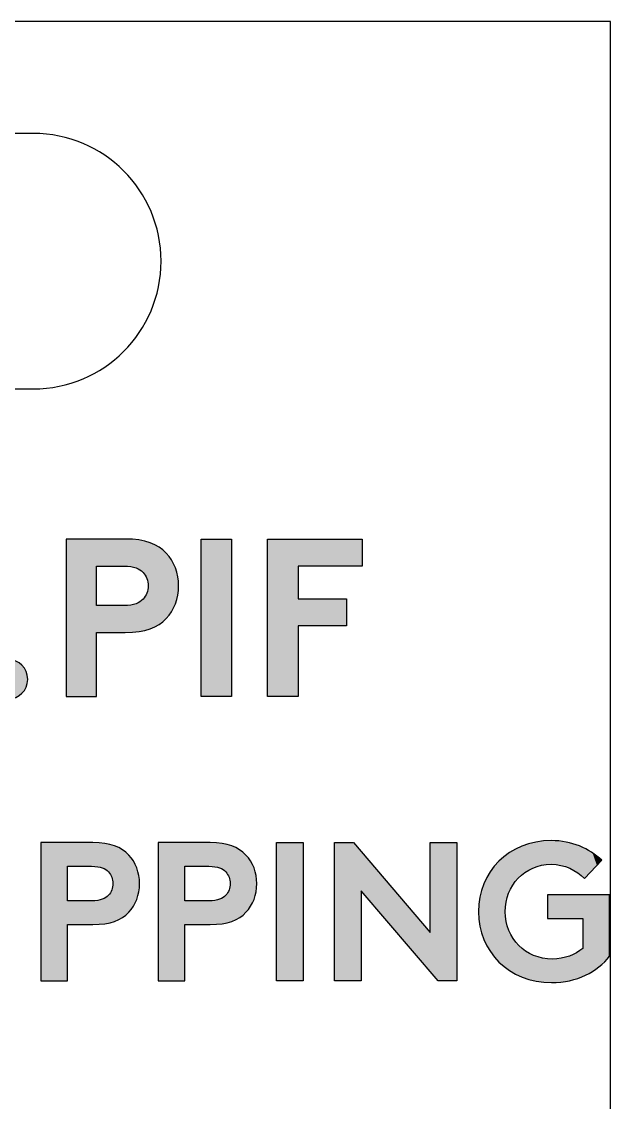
# Model space of a CAD drawing. Extents: x 5 to 21, y -131 to -3.
# Drawn here: x 12.73 to 20.11, y -16.14 to -2.6 of the extents above; entities that cross this region are included whole.
import ezdxf

# ---------------------------------------------------------------- set-up
doc = ezdxf.new("R2010")
doc.units = 0
doc.layers.add('CUT', color=7, linetype='CONTINUOUS')
doc.layers.add('GRAPHICS', color=7, linetype='CONTINUOUS')

# ---------------------------------------------------------------- blocks, each defined once
blk = doc.blocks.new('*U36')
at = {"layer": 'GRAPHICS', "color": 7}
for points in [[(12.367, -10.994), (12.353, -10.698), (12.367, -10.679)], [(12.383, -11.011), (12.367, -10.679), (12.383, -10.661)], [(12.367, -10.994), (12.367, -10.679), (12.383, -11.011)], [(12.4, -11.027), (12.383, -10.661), (12.4, -10.645)], [(12.383, -11.011), (12.383, -10.661), (12.4, -11.027)], [(12.419, -11.041), (12.4, -10.645), (12.419, -10.631)], [(12.4, -11.027), (12.4, -10.645), (12.419, -11.041)], [(12.439, -11.053), (12.419, -10.631), (12.439, -10.618)], [(12.419, -11.041), (12.419, -10.631), (12.439, -11.053)], [(12.461, -11.063), (12.439, -10.618), (12.461, -10.608)], [(12.439, -11.053), (12.439, -10.618), (12.439, -11.053)], [(12.439, -11.053), (12.439, -10.618), (12.439, -10.618)], [(12.439, -11.053), (12.439, -10.618), (12.461, -11.063)], [(12.483, -11.072), (12.461, -10.608), (12.483, -10.6)], [(12.461, -11.063), (12.461, -10.608), (12.461, -11.063)], [(12.461, -11.063), (12.461, -10.608), (12.461, -10.608)], [(12.461, -11.063), (12.461, -10.608), (12.483, -11.072)], [(12.507, -11.077), (12.483, -10.6), (12.507, -10.594)], [(12.483, -11.072), (12.483, -10.6), (12.483, -11.072)], [(12.483, -11.072), (12.483, -10.6), (12.483, -10.6)], [(12.483, -11.072), (12.483, -10.6), (12.507, -11.077)], [(12.532, -11.081), (12.507, -10.594), (12.532, -10.59)], [(12.507, -11.077), (12.507, -10.594), (12.507, -11.077)], [(12.507, -11.077), (12.507, -10.594), (12.507, -10.594)], [(12.507, -11.077), (12.507, -10.594), (12.532, -11.081)], [(12.557, -11.082), (12.532, -10.59), (12.557, -10.589)], [(12.532, -11.081), (12.532, -10.59), (12.532, -11.081)], [(12.532, -11.081), (12.532, -10.59), (12.532, -10.59)], [(12.532, -11.081), (12.532, -10.59), (12.557, -11.082)], [(12.313, -10.862), (12.312, -10.837), (12.313, -10.811)], [(12.317, -10.887), (12.313, -10.811), (12.317, -10.787)], [(12.313, -10.862), (12.313, -10.811), (12.317, -10.887)], [(12.323, -10.911), (12.317, -10.787), (12.323, -10.763)], [(12.317, -10.887), (12.317, -10.787), (12.323, -10.911)], [(12.331, -10.934), (12.323, -10.763), (12.331, -10.74)], [(12.323, -10.911), (12.323, -10.763), (12.331, -10.934)], [(12.341, -10.955), (12.331, -10.74), (12.341, -10.718)], [(12.331, -10.934), (12.331, -10.74), (12.341, -10.955)], [(12.353, -10.975), (12.341, -10.718), (12.353, -10.698)], [(12.341, -10.955), (12.341, -10.718), (12.353, -10.975)], [(12.353, -10.975), (12.353, -10.698), (12.367, -10.994)]]:
    blk.add_solid(points, dxfattribs=at)
at = {"layer": 'GRAPHICS', "color": 7, "extrusion": (0, 0, -1)}
for points in [[(-12.557, -11.082), (-12.557, -10.589), (-12.583, -11.081)], [(-12.583, -11.081), (-12.557, -10.589), (-12.583, -10.59)], [(-12.583, -11.081), (-12.583, -10.59), (-12.608, -11.077)], [(-12.608, -11.077), (-12.583, -10.59), (-12.608, -10.594)], [(-12.608, -11.077), (-12.608, -10.594), (-12.631, -11.072)], [(-12.631, -11.072), (-12.608, -10.594), (-12.631, -10.6)], [(-12.631, -11.072), (-12.631, -10.6), (-12.654, -11.063)], [(-12.654, -11.063), (-12.631, -10.6), (-12.654, -10.608)], [(-12.654, -11.063), (-12.654, -10.608), (-12.676, -11.053)], [(-12.676, -11.053), (-12.654, -10.608), (-12.676, -10.618)], [(-12.676, -11.053), (-12.676, -10.618), (-12.696, -11.041)], [(-12.696, -11.041), (-12.676, -10.618), (-12.696, -10.631)], [(-12.696, -11.041), (-12.696, -10.631), (-12.716, -11.027)], [(-12.716, -11.027), (-12.696, -10.631), (-12.716, -10.645)], [(-12.716, -11.027), (-12.716, -10.645), (-12.733, -11.011)], [(-12.733, -11.011), (-12.716, -10.645), (-12.733, -10.661)], [(-12.733, -11.011), (-12.733, -10.661), (-12.749, -10.994)], [(-12.749, -10.994), (-12.733, -10.661), (-12.749, -10.679)], [(-12.749, -10.994), (-12.749, -10.679), (-12.763, -10.975)], [(-12.763, -10.975), (-12.749, -10.679), (-12.763, -10.698)], [(-12.763, -10.975), (-12.763, -10.698), (-12.776, -10.955)], [(-12.776, -10.955), (-12.763, -10.698), (-12.776, -10.718)], [(-12.776, -10.955), (-12.776, -10.718), (-12.786, -10.934)], [(-12.786, -10.934), (-12.776, -10.718), (-12.786, -10.74)], [(-12.786, -10.934), (-12.786, -10.74), (-12.794, -10.911)], [(-12.794, -10.911), (-12.786, -10.74), (-12.794, -10.763)], [(-12.794, -10.911), (-12.794, -10.763), (-12.8, -10.887)], [(-12.8, -10.887), (-12.794, -10.763), (-12.8, -10.787)], [(-12.8, -10.887), (-12.8, -10.787), (-12.804, -10.862)], [(-12.804, -10.862), (-12.8, -10.787), (-12.804, -10.811)], [(-12.804, -10.862), (-12.804, -10.811), (-12.805, -10.837)]]:
    blk.add_solid(points, dxfattribs=at)
blk = doc.blocks.new('*U37')
at = {"layer": 'GRAPHICS', "color": 7, "extrusion": (0, 0, -1)}
for points in [[(-13.285, -11.054), (-13.285, -9.08), (-13.666, -11.054)], [(-13.666, -11.054), (-13.285, -9.08), (-13.666, -9.08)], [(-14.027, -9.419), (-14.01, -9.08), (-14.027, -9.08)], [(-14.056, -9.42), (-14.027, -9.08), (-14.056, -9.081)], [(-14.096, -9.424), (-14.056, -9.081), (-14.096, -9.084)], [(-14.131, -9.431), (-14.096, -9.084), (-14.131, -9.087)], [(-14.162, -9.44), (-14.131, -9.087), (-14.162, -9.089)], [(-14.189, -9.451), (-14.162, -9.089), (-14.189, -9.09)], [(-14.199, -9.457), (-14.189, -9.09), (-14.199, -9.091)], [(-14.2, -9.457), (-14.199, -9.091), (-14.2, -9.091)], [(-14.212, -9.465), (-14.2, -9.091), (-14.212, -9.094)], [(-14.232, -9.48), (-14.212, -9.094), (-14.232, -9.099)], [(-14.25, -9.497), (-14.232, -9.099), (-14.25, -9.104)], [(-14.278, -9.533), (-14.25, -9.104), (-14.278, -9.11)], [(-14.298, -9.574), (-14.278, -9.11), (-14.298, -9.115)], [(-14.311, -9.619), (-14.298, -9.115), (-14.311, -9.118)], [(-14.315, -9.666), (-14.311, -9.118), (-14.315, -9.119)], [(-14.315, -10.211), (-14.315, -9.119), (-14.338, -10.205)], [(-14.338, -10.205), (-14.315, -9.119), (-14.338, -9.125)], [(-14.338, -10.205), (-14.338, -9.125), (-14.339, -10.205)], [(-14.339, -10.205), (-14.338, -9.125), (-14.339, -9.126)], [(-14.339, -10.205), (-14.339, -9.126), (-14.45, -10.151)], [(-14.45, -10.151), (-14.339, -9.126), (-14.45, -9.181)], [(-14.45, -10.151), (-14.45, -9.181), (-14.451, -10.15)], [(-14.451, -10.15), (-14.45, -9.181), (-14.451, -9.182)], [(-14.451, -10.15), (-14.451, -9.182), (-14.541, -10.075)], [(-14.541, -10.075), (-14.451, -9.182), (-14.541, -9.257)], [(-14.541, -10.075), (-14.541, -9.257), (-14.607, -9.99)], [(-14.607, -9.99), (-14.541, -9.257), (-14.607, -9.342)], [(-14.607, -9.99), (-14.607, -9.342), (-14.655, -9.891)], [(-14.655, -9.891), (-14.607, -9.342), (-14.655, -9.442)], [(-14.655, -9.891), (-14.655, -9.442), (-14.686, -9.781)], [(-14.686, -9.781), (-14.655, -9.442), (-14.686, -9.551)], [(-14.686, -9.781), (-14.686, -9.551), (-14.696, -9.666)], [(-14.311, -10.212), (-14.311, -9.713), (-14.315, -10.211)], [(-14.189, -10.239), (-14.189, -9.879), (-14.199, -10.239)], [(-14.199, -10.239), (-14.199, -9.873), (-14.2, -10.239)], [(-14.2, -10.239), (-14.2, -9.872), (-14.212, -10.236)], [(-14.212, -10.236), (-14.212, -9.865), (-14.232, -10.231)], [(-14.232, -10.231), (-14.232, -9.85), (-14.25, -10.227)], [(-14.25, -10.227), (-14.25, -9.833), (-14.278, -10.22)], [(-14.278, -10.22), (-14.278, -9.797), (-14.298, -10.215)], [(-14.298, -10.215), (-14.298, -9.757), (-14.311, -10.212)], [(-14.01, -10.25), (-14.01, -9.912), (-14.027, -10.25)], [(-14.027, -10.25), (-14.027, -9.911), (-14.056, -10.248)], [(-14.056, -10.248), (-14.056, -9.91), (-14.096, -10.246)], [(-14.096, -10.246), (-14.096, -9.906), (-14.131, -10.243)], [(-14.131, -10.243), (-14.131, -9.899), (-14.162, -10.241)], [(-14.162, -10.241), (-14.162, -9.89), (-14.189, -10.239)]]:
    blk.add_solid(points, dxfattribs=at)
at = {"layer": 'GRAPHICS', "color": 7}
for points in [[(13.666, -9.418), (13.666, -9.08), (14.01, -9.418)], [(14.01, -9.418), (13.666, -9.08), (14.01, -9.08)], [(14.01, -9.418), (14.01, -9.08), (14.027, -9.419)], [(14.027, -9.419), (14.027, -9.08), (14.056, -9.42)], [(14.056, -9.42), (14.056, -9.081), (14.096, -9.424)], [(14.096, -9.424), (14.096, -9.084), (14.131, -9.431)], [(14.131, -9.431), (14.131, -9.087), (14.162, -9.44)], [(14.162, -9.44), (14.162, -9.089), (14.189, -9.451)], [(14.189, -9.451), (14.189, -9.09), (14.199, -9.457)], [(14.199, -9.457), (14.199, -9.091), (14.2, -9.457)], [(14.2, -9.457), (14.2, -9.091), (14.212, -9.465)], [(14.212, -9.465), (14.212, -9.094), (14.232, -9.48)], [(14.232, -9.48), (14.232, -9.099), (14.25, -9.497)], [(14.25, -9.497), (14.25, -9.104), (14.278, -9.533)], [(14.278, -9.533), (14.278, -9.11), (14.298, -9.574)], [(14.298, -9.574), (14.298, -9.115), (14.311, -9.619)], [(14.311, -9.619), (14.311, -9.118), (14.315, -9.666)], [(14.311, -10.212), (14.298, -9.757), (14.311, -9.713)], [(14.315, -10.211), (14.311, -9.713), (14.315, -9.666)], [(14.189, -10.239), (14.162, -9.89), (14.189, -9.879)], [(14.199, -10.239), (14.189, -9.879), (14.199, -9.873)], [(14.2, -10.239), (14.199, -9.873), (14.2, -9.872)], [(14.212, -10.236), (14.2, -9.872), (14.212, -9.865)], [(14.232, -10.231), (14.212, -9.865), (14.232, -9.85)], [(14.25, -10.227), (14.232, -9.85), (14.25, -9.833)], [(14.278, -10.22), (14.25, -9.833), (14.278, -9.797)], [(14.298, -10.215), (14.278, -9.797), (14.298, -9.757)], [(13.666, -10.25), (13.666, -9.912), (14.01, -10.25)], [(14.01, -10.25), (13.666, -9.912), (14.01, -9.912)], [(14.027, -10.25), (14.01, -9.912), (14.027, -9.911)], [(14.056, -10.248), (14.027, -9.911), (14.056, -9.91)], [(14.096, -10.246), (14.056, -9.91), (14.096, -9.906)], [(14.131, -10.243), (14.096, -9.906), (14.131, -9.899)], [(14.162, -10.241), (14.131, -9.899), (14.162, -9.89)]]:
    blk.add_solid(points, dxfattribs=at)
blk = doc.blocks.new('*U38')
at = {"layer": 'GRAPHICS', "color": 7, "extrusion": (0, 0, -1)}
for points in [[(-14.979, -11.054), (-14.979, -9.08), (-15.36, -11.054)], [(-15.36, -11.054), (-14.979, -9.08), (-15.36, -9.08)]]:
    blk.add_solid(points, dxfattribs=at)
blk = doc.blocks.new('*U39')
at = {"layer": 'GRAPHICS', "color": 7, "extrusion": (0, 0, -1)}
for points in [[(-15.811, -11.054), (-15.811, -9.08), (-16.192, -11.054)], [(-16.192, -11.054), (-15.811, -9.08), (-16.192, -9.08)], [(-16.798, -9.418), (-16.798, -9.08), (-16.996, -9.418)], [(-16.996, -9.418), (-16.798, -9.08), (-16.996, -9.08)]]:
    blk.add_solid(points, dxfattribs=at)
at = {"layer": 'GRAPHICS', "color": 7}
for points in [[(16.192, -9.418), (16.192, -9.08), (16.798, -9.418)], [(16.798, -9.418), (16.192, -9.08), (16.798, -9.08)], [(16.192, -10.166), (16.192, -9.827), (16.798, -10.166)], [(16.798, -10.166), (16.192, -9.827), (16.798, -9.827)]]:
    blk.add_solid(points, dxfattribs=at)
blk = doc.blocks.new('BLOCK_11')
at = {"layer": 'GRAPHICS'}
for points in [[(14.979, -9.08), (15.36, -9.08), (15.36, -11.054), (14.979, -11.054), (14.979, -9.08)], [(16.192, -9.418), (16.192, -9.827), (16.798, -9.827), (16.798, -10.166), (16.192, -10.166), (16.192, -11.054), (15.811, -11.054), (15.811, -9.08), (16.996, -9.08), (16.996, -9.418), (16.192, -9.418)]]:
    blk.add_lwpolyline(points, dxfattribs=at)
for points, knots in [([(13.666, -10.25), (13.666, -10.25), (13.666, -11.054), (13.666, -11.054), (13.666, -11.054), (13.285, -11.054), (13.285, -11.054), (13.285, -11.054), (13.285, -9.08), (13.285, -9.08), (13.285, -9.08), (14.027, -9.08), (14.027, -9.08), (14.281, -9.08), (14.431, -9.142), (14.541, -9.257), (14.639, -9.359), (14.696, -9.511), (14.696, -9.666), (14.696, -9.821), (14.639, -9.974), (14.541, -10.075), (14.434, -10.188), (14.281, -10.25), (14.027, -10.25), (14.027, -10.25), (13.666, -10.25), (13.666, -10.25)], [0, 0, 0, 0, 1, 1, 1, 2, 2, 2, 3, 3, 3, 4, 4, 4, 5, 5, 5, 6, 6, 6, 7, 7, 7, 8, 8, 8, 9, 9, 9, 9]), ([(14.01, -9.912), (14.14, -9.912), (14.205, -9.881), (14.25, -9.833), (14.292, -9.788), (14.315, -9.731), (14.315, -9.666), (14.315, -9.601), (14.292, -9.542), (14.25, -9.497), (14.205, -9.449), (14.14, -9.418), (14.01, -9.418), (14.01, -9.418), (13.666, -9.418), (13.666, -9.418), (13.666, -9.418), (13.666, -9.912), (13.666, -9.912), (13.666, -9.912), (14.01, -9.912), (14.01, -9.912)], [0, 0, 0, 0, 1, 1, 1, 2, 2, 2, 3, 3, 3, 4, 4, 4, 5, 5, 5, 6, 6, 6, 7, 7, 7, 7]), ([(12.557, -10.589), (12.695, -10.589), (12.805, -10.699), (12.805, -10.837), (12.805, -10.975), (12.695, -11.082), (12.557, -11.082), (12.419, -11.082), (12.312, -10.975), (12.312, -10.837), (12.312, -10.699), (12.419, -10.589), (12.557, -10.589)], [0, 0, 0, 0, 1, 1, 1, 2, 2, 2, 3, 3, 3, 4, 4, 4, 4])]:
    blk.add_open_spline(points, degree=3, knots=knots, dxfattribs=at)
at = {"layer": 'GRAPHICS', "color": 7}
for name in ['*U37', '*U38', '*U39', '*U36']:
    blk.add_blockref(name, (0, 0), dxfattribs=at)
blk = doc.blocks.new('*U96')
at = {"layer": 'GRAPHICS', "color": 7, "extrusion": (0, 0, -1)}
for points in [[(-12.971, -14.612), (-12.971, -12.882), (-13.305, -14.612)], [(-13.305, -14.612), (-12.971, -12.882), (-13.305, -12.882)], [(-13.621, -13.179), (-13.606, -12.882), (-13.621, -12.882)], [(-13.646, -13.18), (-13.621, -12.882), (-13.646, -12.884)], [(-13.682, -13.184), (-13.646, -12.884), (-13.682, -12.886)], [(-13.712, -13.189), (-13.682, -12.886), (-13.712, -12.888)], [(-13.739, -13.197), (-13.712, -12.888), (-13.739, -12.89)], [(-13.763, -13.207), (-13.739, -12.89), (-13.763, -12.892)], [(-13.772, -13.213), (-13.763, -12.892), (-13.772, -12.892)], [(-13.772, -13.213), (-13.772, -12.892), (-13.772, -12.892)], [(-13.783, -13.219), (-13.772, -12.892), (-13.783, -12.895)], [(-13.801, -13.233), (-13.783, -12.895), (-13.801, -12.899)], [(-13.817, -13.248), (-13.801, -12.899), (-13.817, -12.903)], [(-13.841, -13.28), (-13.817, -12.903), (-13.841, -12.909)], [(-13.859, -13.315), (-13.841, -12.909), (-13.859, -12.913)], [(-13.869, -13.354), (-13.859, -12.913), (-13.869, -12.916)], [(-13.873, -13.396), (-13.869, -12.916), (-13.873, -12.917)], [(-13.873, -13.873), (-13.873, -12.917), (-13.893, -13.868)], [(-13.893, -13.868), (-13.873, -12.917), (-13.893, -12.922)], [(-13.893, -13.868), (-13.893, -12.922), (-13.894, -13.868)], [(-13.894, -13.868), (-13.893, -12.922), (-13.894, -12.922)], [(-13.894, -13.868), (-13.894, -12.922), (-13.991, -13.82)], [(-13.991, -13.82), (-13.894, -12.922), (-13.991, -12.971)], [(-13.991, -13.82), (-13.991, -12.971), (-13.992, -13.82)], [(-13.992, -13.82), (-13.991, -12.971), (-13.992, -12.972)], [(-13.992, -13.82), (-13.992, -12.972), (-14.071, -13.754)], [(-14.071, -13.754), (-13.992, -12.972), (-14.071, -13.038)], [(-14.071, -13.754), (-14.071, -13.038), (-14.129, -13.68)], [(-14.129, -13.68), (-14.071, -13.038), (-14.129, -13.112)], [(-14.129, -13.68), (-14.129, -13.112), (-14.171, -13.593)], [(-14.171, -13.593), (-14.129, -13.112), (-14.171, -13.199)], [(-14.171, -13.593), (-14.171, -13.199), (-14.198, -13.497)], [(-14.198, -13.497), (-14.171, -13.199), (-14.198, -13.295)], [(-14.198, -13.497), (-14.198, -13.295), (-14.207, -13.396)], [(-13.841, -13.881), (-13.841, -13.51), (-13.859, -13.877)], [(-13.859, -13.877), (-13.859, -13.475), (-13.869, -13.874)], [(-13.869, -13.874), (-13.869, -13.437), (-13.873, -13.873)], [(-13.606, -13.908), (-13.606, -13.611), (-13.621, -13.908)], [(-13.621, -13.908), (-13.621, -13.611), (-13.646, -13.906)], [(-13.646, -13.906), (-13.646, -13.61), (-13.682, -13.903)], [(-13.682, -13.903), (-13.682, -13.606), (-13.712, -13.901)], [(-13.712, -13.901), (-13.712, -13.6), (-13.739, -13.9)], [(-13.739, -13.9), (-13.739, -13.592), (-13.763, -13.898)], [(-13.763, -13.898), (-13.763, -13.582), (-13.772, -13.897)], [(-13.772, -13.897), (-13.772, -13.577), (-13.772, -13.897)], [(-13.772, -13.897), (-13.772, -13.577), (-13.783, -13.895)], [(-13.783, -13.895), (-13.783, -13.57), (-13.801, -13.891)], [(-13.801, -13.891), (-13.801, -13.557), (-13.817, -13.887)], [(-13.817, -13.887), (-13.817, -13.542), (-13.841, -13.881)]]:
    blk.add_solid(points, dxfattribs=at)
at = {"layer": 'GRAPHICS', "color": 7}
for points in [[(13.305, -13.179), (13.305, -12.882), (13.606, -13.179)], [(13.606, -13.179), (13.305, -12.882), (13.606, -12.882)], [(13.606, -13.179), (13.606, -12.882), (13.621, -13.179)], [(13.621, -13.179), (13.621, -12.882), (13.646, -13.18)], [(13.646, -13.18), (13.646, -12.884), (13.682, -13.184)], [(13.682, -13.184), (13.682, -12.886), (13.712, -13.189)], [(13.712, -13.189), (13.712, -12.888), (13.739, -13.197)], [(13.739, -13.197), (13.739, -12.89), (13.763, -13.207)], [(13.763, -13.207), (13.763, -12.892), (13.772, -13.213)], [(13.772, -13.213), (13.772, -12.892), (13.772, -13.213)], [(13.772, -13.213), (13.772, -12.892), (13.783, -13.219)], [(13.783, -13.219), (13.783, -12.895), (13.801, -13.233)], [(13.801, -13.233), (13.801, -12.899), (13.817, -13.248)], [(13.817, -13.248), (13.817, -12.903), (13.841, -13.28)], [(13.841, -13.28), (13.841, -12.909), (13.859, -13.315)], [(13.859, -13.315), (13.859, -12.913), (13.869, -13.354)], [(13.869, -13.354), (13.869, -12.916), (13.873, -13.396)], [(13.873, -13.873), (13.869, -13.437), (13.873, -13.396)], [(13.841, -13.881), (13.817, -13.542), (13.841, -13.51)], [(13.859, -13.877), (13.841, -13.51), (13.859, -13.475)], [(13.869, -13.874), (13.859, -13.475), (13.869, -13.437)], [(13.305, -13.908), (13.305, -13.611), (13.606, -13.908)], [(13.606, -13.908), (13.305, -13.611), (13.606, -13.611)], [(13.621, -13.908), (13.606, -13.611), (13.621, -13.611)], [(13.646, -13.906), (13.621, -13.611), (13.646, -13.61)], [(13.682, -13.903), (13.646, -13.61), (13.682, -13.606)], [(13.712, -13.901), (13.682, -13.606), (13.712, -13.6)], [(13.739, -13.9), (13.712, -13.6), (13.739, -13.592)], [(13.763, -13.898), (13.739, -13.592), (13.763, -13.582)], [(13.772, -13.897), (13.763, -13.582), (13.772, -13.577)], [(13.783, -13.895), (13.772, -13.577), (13.783, -13.57)], [(13.772, -13.897), (13.772, -13.577), (13.772, -13.577)], [(13.801, -13.891), (13.783, -13.57), (13.801, -13.557)], [(13.817, -13.887), (13.801, -13.557), (13.817, -13.542)]]:
    blk.add_solid(points, dxfattribs=at)
blk = doc.blocks.new('*U97')
at = {"layer": 'GRAPHICS', "color": 7, "extrusion": (0, 0, -1)}
for points in [[(-14.441, -14.612), (-14.441, -12.882), (-14.774, -14.612)], [(-14.774, -14.612), (-14.441, -12.882), (-14.774, -12.882)], [(-15.091, -13.179), (-15.076, -12.882), (-15.091, -12.882)], [(-15.116, -13.18), (-15.091, -12.882), (-15.116, -12.884)], [(-15.151, -13.184), (-15.116, -12.884), (-15.151, -12.886)], [(-15.182, -13.189), (-15.151, -12.886), (-15.182, -12.888)], [(-15.209, -13.197), (-15.182, -12.888), (-15.209, -12.89)], [(-15.232, -13.207), (-15.209, -12.89), (-15.232, -12.892)], [(-15.241, -13.213), (-15.232, -12.892), (-15.241, -12.892)], [(-15.241, -13.213), (-15.241, -12.892), (-15.241, -12.892)], [(-15.252, -13.219), (-15.241, -12.892), (-15.252, -12.895)], [(-15.27, -13.233), (-15.252, -12.895), (-15.27, -12.899)], [(-15.286, -13.248), (-15.27, -12.899), (-15.286, -12.903)], [(-15.31, -13.28), (-15.286, -12.903), (-15.31, -12.909)], [(-15.328, -13.315), (-15.31, -12.909), (-15.328, -12.913)], [(-15.339, -13.354), (-15.328, -12.913), (-15.339, -12.916)], [(-15.342, -13.396), (-15.339, -12.916), (-15.342, -12.917)], [(-15.342, -13.873), (-15.342, -12.917), (-15.363, -13.868)], [(-15.363, -13.868), (-15.342, -12.917), (-15.363, -12.922)], [(-15.363, -13.868), (-15.363, -12.922), (-15.364, -13.868)], [(-15.364, -13.868), (-15.363, -12.922), (-15.364, -12.922)], [(-15.364, -13.868), (-15.364, -12.922), (-15.461, -13.82)], [(-15.461, -13.82), (-15.364, -12.922), (-15.461, -12.971)], [(-15.461, -13.82), (-15.461, -12.971), (-15.462, -13.82)], [(-15.462, -13.82), (-15.461, -12.971), (-15.462, -12.972)], [(-15.462, -13.82), (-15.462, -12.972), (-15.54, -13.754)], [(-15.54, -13.754), (-15.462, -12.972), (-15.54, -13.038)], [(-15.54, -13.754), (-15.54, -13.038), (-15.598, -13.68)], [(-15.598, -13.68), (-15.54, -13.038), (-15.598, -13.112)], [(-15.598, -13.68), (-15.598, -13.112), (-15.641, -13.593)], [(-15.641, -13.593), (-15.598, -13.112), (-15.641, -13.199)], [(-15.641, -13.593), (-15.641, -13.199), (-15.667, -13.497)], [(-15.667, -13.497), (-15.641, -13.199), (-15.667, -13.295)], [(-15.667, -13.497), (-15.667, -13.295), (-15.676, -13.396)], [(-15.31, -13.881), (-15.31, -13.51), (-15.328, -13.877)], [(-15.328, -13.877), (-15.328, -13.475), (-15.339, -13.874)], [(-15.339, -13.874), (-15.339, -13.437), (-15.342, -13.873)], [(-15.076, -13.908), (-15.076, -13.611), (-15.091, -13.908)], [(-15.091, -13.908), (-15.091, -13.611), (-15.116, -13.906)], [(-15.116, -13.906), (-15.116, -13.61), (-15.151, -13.903)], [(-15.151, -13.903), (-15.151, -13.606), (-15.182, -13.901)], [(-15.182, -13.901), (-15.182, -13.6), (-15.209, -13.9)], [(-15.209, -13.9), (-15.209, -13.592), (-15.232, -13.898)], [(-15.232, -13.898), (-15.232, -13.582), (-15.241, -13.897)], [(-15.241, -13.897), (-15.241, -13.577), (-15.241, -13.897)], [(-15.241, -13.897), (-15.241, -13.577), (-15.252, -13.895)], [(-15.252, -13.895), (-15.252, -13.57), (-15.27, -13.891)], [(-15.27, -13.891), (-15.27, -13.557), (-15.286, -13.887)], [(-15.286, -13.887), (-15.286, -13.542), (-15.31, -13.881)]]:
    blk.add_solid(points, dxfattribs=at)
at = {"layer": 'GRAPHICS', "color": 7}
for points in [[(14.774, -13.179), (14.774, -12.882), (15.076, -13.179)], [(15.076, -13.179), (14.774, -12.882), (15.076, -12.882)], [(15.076, -13.179), (15.076, -12.882), (15.091, -13.179)], [(15.091, -13.179), (15.091, -12.882), (15.116, -13.18)], [(15.116, -13.18), (15.116, -12.884), (15.151, -13.184)], [(15.151, -13.184), (15.151, -12.886), (15.182, -13.189)], [(15.182, -13.189), (15.182, -12.888), (15.209, -13.197)], [(15.209, -13.197), (15.209, -12.89), (15.232, -13.207)], [(15.232, -13.207), (15.232, -12.892), (15.241, -13.213)], [(15.241, -13.213), (15.241, -12.892), (15.241, -13.213)], [(15.241, -13.213), (15.241, -12.892), (15.252, -13.219)], [(15.252, -13.219), (15.252, -12.895), (15.27, -13.233)], [(15.27, -13.233), (15.27, -12.899), (15.286, -13.248)], [(15.286, -13.248), (15.286, -12.903), (15.31, -13.28)], [(15.31, -13.28), (15.31, -12.909), (15.328, -13.315)], [(15.328, -13.315), (15.328, -12.913), (15.339, -13.354)], [(15.339, -13.354), (15.339, -12.916), (15.342, -13.396)], [(15.342, -13.873), (15.339, -13.437), (15.342, -13.396)], [(15.31, -13.881), (15.286, -13.542), (15.31, -13.51)], [(15.328, -13.877), (15.31, -13.51), (15.328, -13.475)], [(15.339, -13.874), (15.328, -13.475), (15.339, -13.437)], [(14.774, -13.908), (14.774, -13.611), (15.076, -13.908)], [(15.076, -13.908), (14.774, -13.611), (15.076, -13.611)], [(15.091, -13.908), (15.076, -13.611), (15.091, -13.611)], [(15.116, -13.906), (15.091, -13.611), (15.116, -13.61)], [(15.151, -13.903), (15.116, -13.61), (15.151, -13.606)], [(15.182, -13.901), (15.151, -13.606), (15.182, -13.6)], [(15.209, -13.9), (15.182, -13.6), (15.209, -13.592)], [(15.232, -13.898), (15.209, -13.592), (15.232, -13.582)], [(15.241, -13.897), (15.232, -13.582), (15.241, -13.577)], [(15.252, -13.895), (15.241, -13.577), (15.252, -13.57)], [(15.241, -13.897), (15.241, -13.577), (15.241, -13.577)], [(15.27, -13.891), (15.252, -13.57), (15.27, -13.557)], [(15.286, -13.887), (15.27, -13.557), (15.286, -13.542)]]:
    blk.add_solid(points, dxfattribs=at)
blk = doc.blocks.new('*U98')
at = {"layer": 'GRAPHICS', "color": 7, "extrusion": (0, 0, -1)}
for points in [[(-15.923, -14.612), (-15.923, -12.882), (-16.256, -14.612)], [(-16.256, -14.612), (-15.923, -12.882), (-16.256, -12.882)]]:
    blk.add_solid(points, dxfattribs=at)
blk = doc.blocks.new('*U99')
at = {"layer": 'GRAPHICS', "color": 7, "extrusion": (0, 0, -1)}
for points in [[(-16.651, -14.612), (-16.651, -12.882), (-16.886, -14.612)], [(-16.886, -14.612), (-16.651, -12.882), (-16.886, -12.882)], [(-16.886, -14.612), (-16.886, -12.882), (-16.985, -14.612)], [(-16.985, -14.612), (-16.886, -12.882), (-16.985, -12.998)], [(-17.948, -14.612), (-17.849, -12.882), (-17.948, -12.882)], [(-17.948, -14.612), (-17.948, -12.882), (-18.183, -14.612)], [(-18.183, -14.612), (-17.948, -12.882), (-18.183, -12.882)], [(-17.849, -14.496), (-16.985, -12.998), (-17.849, -14.009)]]:
    blk.add_solid(points, dxfattribs=at)
at = {"layer": 'GRAPHICS', "color": 7}
for points in [[(17.849, -14.496), (17.849, -12.882), (17.948, -14.612)], [(16.985, -13.485), (16.985, -12.998), (17.849, -14.496)]]:
    blk.add_solid(points, dxfattribs=at)
blk = doc.blocks.new('*U100')
at = {"layer": 'GRAPHICS', "color": 7}
for points in [[(19.318, -13.158), (19.271, -12.862), (19.318, -12.86)], [(19.363, -13.154), (19.318, -12.86), (19.363, -12.858)], [(19.366, -13.154), (19.363, -12.858), (19.366, -12.857)], [(19.363, -13.154), (19.363, -12.858), (19.366, -13.154)], [(19.366, -13.154), (19.366, -12.857), (19.37, -13.155)], [(19.37, -13.155), (19.37, -12.858), (19.378, -13.155)], [(19.378, -13.155), (19.378, -12.858), (19.46, -13.164)], [(18.883, -13.415), (18.844, -13.006), (18.883, -12.983)], [(18.886, -13.411), (18.883, -12.983), (18.886, -12.981)], [(18.915, -13.374), (18.886, -12.981), (18.915, -12.964)], [(18.919, -13.369), (18.915, -12.964), (18.919, -12.962)], [(18.952, -13.327), (18.919, -12.962), (18.952, -12.947)], [(18.957, -13.323), (18.952, -12.947), (18.957, -12.944)], [(18.996, -13.29), (18.957, -12.944), (18.996, -12.927)], [(19, -13.286), (18.996, -12.927), (19, -12.925)], [(19.036, -13.255), (19, -12.925), (19.036, -12.913)], [(19.044, -13.251), (19.036, -12.913), (19.044, -12.91)], [(19.081, -13.23), (19.044, -12.91), (19.081, -12.897)], [(19.086, -13.227), (19.081, -12.897), (19.086, -12.896)], [(19.134, -13.2), (19.086, -12.896), (19.134, -12.884)], [(19.145, -13.197), (19.134, -12.884), (19.145, -12.882)], [(19.172, -13.189), (19.145, -12.882), (19.172, -12.875)], [(19.176, -13.187), (19.172, -12.875), (19.176, -12.875)], [(19.244, -13.166), (19.176, -12.875), (19.244, -12.865)], [(19.257, -13.165), (19.244, -12.865), (19.257, -12.863)], [(19.267, -13.164), (19.257, -12.863), (19.267, -12.862)], [(19.271, -13.163), (19.267, -12.862), (19.271, -12.862)], [(19.46, -13.164), (19.46, -12.862), (19.486, -13.167)], [(19.486, -13.167), (19.486, -12.866), (19.486, -13.167)], [(19.486, -13.167), (19.486, -12.866), (19.491, -13.169)], [(19.491, -13.169), (19.491, -12.866), (19.551, -13.188)], [(19.551, -13.188), (19.551, -12.875), (19.593, -13.202)], [(19.593, -13.202), (19.593, -12.885), (19.596, -13.203)], [(19.596, -13.203), (19.596, -12.886), (19.598, -13.204)], [(19.598, -13.204), (19.598, -12.886), (19.637, -13.226)], [(19.637, -13.226), (19.637, -12.896), (19.683, -13.252)], [(19.683, -13.252), (19.683, -12.912), (19.698, -13.26)], [(19.698, -13.26), (19.698, -12.917), (19.699, -13.261)], [(19.699, -13.261), (19.699, -12.917), (19.72, -13.279)], [(19.72, -13.279), (19.72, -12.924), (19.763, -13.315)], [(19.763, -13.315), (19.763, -12.944), (19.783, -13.332)], [(18.708, -14.375), (18.652, -13.177), (18.708, -13.116)], [(18.71, -14.378), (18.708, -13.116), (18.71, -13.114)], [(18.708, -14.375), (18.708, -13.116), (18.71, -14.378)], [(18.771, -14.432), (18.71, -13.114), (18.771, -13.059)], [(18.71, -14.378), (18.71, -13.114), (18.771, -14.432)], [(18.774, -14.435), (18.771, -13.059), (18.774, -13.057)], [(18.771, -14.432), (18.771, -13.059), (18.774, -14.435)], [(18.787, -14.445), (18.774, -13.057), (18.787, -13.047)], [(18.774, -14.435), (18.774, -13.057), (18.787, -14.445)], [(18.798, -13.627), (18.787, -13.047), (18.798, -13.039)], [(18.799, -13.626), (18.798, -13.039), (18.799, -13.038)], [(18.831, -13.516), (18.799, -13.038), (18.831, -13.015)], [(18.833, -13.513), (18.831, -13.015), (18.833, -13.014)], [(18.84, -13.497), (18.833, -13.014), (18.84, -13.008)], [(18.844, -13.491), (18.84, -13.008), (18.844, -13.006)], [(18.6, -14.244), (18.558, -13.319), (18.6, -13.247)], [(18.602, -14.247), (18.6, -13.247), (18.602, -13.245)], [(18.6, -14.244), (18.6, -13.247), (18.602, -14.247)], [(18.651, -14.312), (18.602, -13.245), (18.651, -13.179)], [(18.602, -14.247), (18.602, -13.245), (18.651, -14.312)], [(18.652, -14.315), (18.651, -13.179), (18.652, -13.177)], [(18.651, -14.312), (18.651, -13.179), (18.652, -14.315)], [(18.652, -14.315), (18.652, -13.177), (18.708, -14.375)], [(18.52, -14.093), (18.492, -13.479), (18.52, -13.398)], [(18.521, -14.095), (18.52, -13.398), (18.521, -13.397)], [(18.52, -14.093), (18.52, -13.398), (18.521, -14.095)], [(18.557, -14.171), (18.521, -13.397), (18.557, -13.321)], [(18.521, -14.095), (18.521, -13.397), (18.557, -14.171)], [(18.558, -14.173), (18.557, -13.321), (18.558, -13.319)], [(18.557, -14.171), (18.557, -13.321), (18.558, -14.173)], [(18.558, -14.173), (18.558, -13.319), (18.6, -14.244)], [(18.492, -14.012), (18.471, -13.565), (18.492, -13.48)], [(18.492, -14.013), (18.492, -13.48), (18.492, -13.479)], [(18.492, -14.013), (18.492, -13.479), (18.52, -14.093)], [(18.492, -14.012), (18.492, -13.48), (18.492, -14.013)], [(18.458, -13.838), (18.454, -13.747), (18.458, -13.655)], [(18.471, -13.926), (18.458, -13.655), (18.471, -13.566)], [(18.458, -13.838), (18.458, -13.655), (18.458, -13.839)], [(18.458, -13.839), (18.458, -13.655), (18.458, -13.655)], [(18.458, -13.839), (18.458, -13.655), (18.471, -13.926)], [(18.471, -13.928), (18.471, -13.566), (18.471, -13.565)], [(18.471, -13.928), (18.471, -13.565), (18.492, -14.012)], [(18.471, -13.926), (18.471, -13.566), (18.471, -13.928)], [(18.787, -14.445), (18.787, -13.747), (18.798, -14.453)], [(18.798, -14.453), (18.798, -13.864), (18.799, -14.453)], [(18.799, -14.453), (18.799, -13.869), (18.831, -14.477)], [(18.831, -14.477), (18.831, -13.976), (18.833, -14.478)], [(18.833, -14.478), (18.833, -13.981), (18.84, -14.483)], [(18.84, -14.483), (18.84, -13.996), (18.844, -14.486)], [(18.844, -14.486), (18.844, -14.002), (18.883, -14.509)], [(18.883, -14.509), (18.883, -14.076), (18.886, -14.511)], [(18.886, -14.511), (18.886, -14.082), (18.915, -14.528)], [(18.915, -14.528), (18.915, -14.118), (18.919, -14.53)], [(18.919, -14.53), (18.919, -14.123), (18.952, -14.545)], [(18.952, -14.545), (18.952, -14.163), (18.957, -14.548)], [(18.957, -14.548), (18.957, -14.169), (18.996, -14.565)], [(18.996, -14.565), (18.996, -14.201), (19, -14.567)], [(19, -14.567), (19, -14.204), (19.036, -14.58)], [(19.763, -14.557), (19.72, -14.236), (19.763, -14.207)], [(19.036, -14.58), (19.036, -14.234), (19.044, -14.583)], [(19.044, -14.583), (19.044, -14.241), (19.081, -14.595)], [(19.081, -14.595), (19.081, -14.261), (19.086, -14.597)], [(19.086, -14.597), (19.086, -14.263), (19.134, -14.608)], [(19.134, -14.608), (19.134, -14.289), (19.145, -14.611)], [(19.145, -14.611), (19.145, -14.294), (19.172, -14.617)], [(19.172, -14.617), (19.172, -14.303), (19.176, -14.618)], [(19.176, -14.618), (19.176, -14.304), (19.244, -14.628)], [(19.244, -14.628), (19.244, -14.324), (19.257, -14.63)], [(19.257, -14.63), (19.257, -14.328), (19.267, -14.631)], [(19.267, -14.631), (19.267, -14.329), (19.271, -14.632)], [(19.271, -14.632), (19.271, -14.33), (19.318, -14.634)], [(19.318, -14.634), (19.318, -14.334), (19.363, -14.636)], [(19.363, -14.636), (19.363, -14.338), (19.366, -14.636)], [(19.366, -14.636), (19.366, -14.339), (19.37, -14.636)], [(19.46, -14.632), (19.378, -14.34), (19.46, -14.333)], [(19.486, -14.63), (19.46, -14.333), (19.486, -14.331)], [(19.491, -14.629), (19.486, -14.331), (19.491, -14.33)], [(19.486, -14.63), (19.486, -14.331), (19.486, -14.331)], [(19.551, -14.619), (19.491, -14.33), (19.551, -14.314)], [(19.593, -14.613), (19.551, -14.314), (19.593, -14.303)], [(19.596, -14.612), (19.593, -14.303), (19.596, -14.301)], [(19.598, -14.611), (19.596, -14.301), (19.598, -14.3)], [(19.637, -14.6), (19.598, -14.3), (19.637, -14.282)], [(19.683, -14.587), (19.637, -14.282), (19.683, -14.261)], [(19.698, -14.583), (19.683, -14.261), (19.698, -14.251)], [(19.699, -14.583), (19.698, -14.251), (19.699, -14.25)], [(19.72, -14.575), (19.699, -14.25), (19.72, -14.236)]]:
    blk.add_solid(points, dxfattribs=at)
at = {"layer": 'GRAPHICS', "color": 7, "extrusion": (0, 0, -1)}
for points in [[(-19.318, -13.158), (-19.318, -12.86), (-19.363, -13.154)], [(-19.37, -13.155), (-19.366, -12.857), (-19.37, -12.858)], [(-19.378, -13.155), (-19.37, -12.858), (-19.378, -12.858)], [(-19.46, -13.164), (-19.378, -12.858), (-19.46, -12.862)], [(-18.883, -13.415), (-18.883, -12.983), (-18.886, -13.411)], [(-18.886, -13.411), (-18.886, -12.981), (-18.915, -13.374)], [(-18.915, -13.374), (-18.915, -12.964), (-18.919, -13.369)], [(-18.919, -13.369), (-18.919, -12.962), (-18.952, -13.327)], [(-18.952, -13.327), (-18.952, -12.947), (-18.957, -13.323)], [(-18.957, -13.323), (-18.957, -12.944), (-18.996, -13.29)], [(-18.996, -13.29), (-18.996, -12.927), (-19, -13.286)], [(-19, -13.286), (-19, -12.925), (-19.036, -13.255)], [(-19.036, -13.255), (-19.036, -12.913), (-19.044, -13.251)], [(-19.044, -13.251), (-19.044, -12.91), (-19.081, -13.23)], [(-19.081, -13.23), (-19.081, -12.897), (-19.086, -13.227)], [(-19.086, -13.227), (-19.086, -12.896), (-19.134, -13.2)], [(-19.134, -13.2), (-19.134, -12.884), (-19.145, -13.197)], [(-19.145, -13.197), (-19.145, -12.882), (-19.172, -13.189)], [(-19.172, -13.189), (-19.172, -12.875), (-19.176, -13.187)], [(-19.176, -13.187), (-19.176, -12.875), (-19.244, -13.166)], [(-19.244, -13.166), (-19.244, -12.865), (-19.257, -13.165)], [(-19.257, -13.165), (-19.257, -12.863), (-19.267, -13.164)], [(-19.267, -13.164), (-19.267, -12.862), (-19.271, -13.163)], [(-19.271, -13.163), (-19.271, -12.862), (-19.318, -13.158)], [(-19.486, -13.167), (-19.46, -12.862), (-19.486, -12.866)], [(-19.486, -13.167), (-19.486, -12.866), (-19.486, -12.866)], [(-19.491, -13.169), (-19.486, -12.866), (-19.491, -12.866)], [(-19.551, -13.188), (-19.491, -12.866), (-19.551, -12.875)], [(-19.593, -13.202), (-19.551, -12.875), (-19.593, -12.885)], [(-19.596, -13.203), (-19.593, -12.885), (-19.596, -12.886)], [(-19.598, -13.204), (-19.596, -12.886), (-19.598, -12.886)], [(-19.637, -13.226), (-19.598, -12.886), (-19.637, -12.896)], [(-19.683, -13.252), (-19.637, -12.896), (-19.683, -12.912)], [(-19.698, -13.26), (-19.683, -12.912), (-19.698, -12.917)], [(-19.699, -13.261), (-19.698, -12.917), (-19.699, -12.917)], [(-19.72, -13.279), (-19.699, -12.917), (-19.72, -12.924)], [(-19.763, -13.315), (-19.72, -12.924), (-19.763, -12.944)], [(-19.783, -13.332), (-19.763, -12.944), (-19.783, -12.954)], [(-19.783, -13.332), (-19.783, -12.954), (-19.795, -13.32)], [(-19.795, -13.32), (-19.783, -12.954), (-19.795, -12.959)], [(-19.795, -13.32), (-19.795, -12.959), (-19.797, -13.317)], [(-19.797, -13.317), (-19.795, -12.959), (-19.797, -12.96)], [(-19.797, -13.317), (-19.797, -12.96), (-19.87, -13.24)], [(-19.87, -13.24), (-19.797, -12.96), (-19.87, -13.002)], [(-18.787, -13.747), (-18.787, -13.047), (-18.798, -13.627)], [(-18.798, -13.627), (-18.798, -13.039), (-18.799, -13.626)], [(-18.799, -13.626), (-18.799, -13.038), (-18.831, -13.516)], [(-18.831, -13.516), (-18.831, -13.015), (-18.833, -13.513)], [(-18.833, -13.513), (-18.833, -13.014), (-18.84, -13.497)], [(-18.84, -13.497), (-18.84, -13.008), (-18.844, -13.491)], [(-18.844, -13.491), (-18.844, -13.006), (-18.883, -13.415)], [(-19.87, -13.24), (-19.87, -13.002), (-19.883, -13.226)], [(-19.883, -13.226), (-19.87, -13.002), (-19.883, -13.012)], [(-19.883, -13.226), (-19.883, -13.012), (-19.937, -13.169)], [(-19.937, -13.169), (-19.883, -13.012), (-19.937, -13.051)], [(-19.937, -13.169), (-19.937, -13.051), (-19.963, -13.141)], [(-19.963, -13.141), (-19.937, -13.051), (-19.963, -13.074)], [(-19.963, -13.141), (-19.963, -13.074), (-19.998, -13.104)], [(-19.318, -13.833), (-19.318, -13.537), (-19.363, -13.833)], [(-19.363, -13.833), (-19.318, -13.537), (-19.363, -13.537)], [(-19.363, -13.833), (-19.363, -13.537), (-19.366, -13.833)], [(-19.366, -13.833), (-19.363, -13.537), (-19.366, -13.537)], [(-19.366, -13.833), (-19.366, -13.537), (-19.37, -13.833)], [(-19.37, -13.833), (-19.366, -13.537), (-19.37, -13.537)], [(-19.37, -13.833), (-19.37, -13.537), (-19.378, -13.833)], [(-19.378, -13.833), (-19.37, -13.537), (-19.378, -13.537)], [(-19.378, -13.833), (-19.378, -13.537), (-19.46, -13.833)], [(-19.46, -13.833), (-19.378, -13.537), (-19.46, -13.537)], [(-19.46, -13.833), (-19.46, -13.537), (-19.486, -13.833)], [(-19.486, -13.833), (-19.46, -13.537), (-19.486, -13.537)], [(-19.486, -13.833), (-19.486, -13.537), (-19.486, -13.833)], [(-19.486, -13.833), (-19.486, -13.537), (-19.486, -13.537)], [(-19.486, -13.833), (-19.486, -13.537), (-19.491, -13.833)], [(-19.491, -13.833), (-19.486, -13.537), (-19.491, -13.537)], [(-19.491, -13.833), (-19.491, -13.537), (-19.551, -13.833)], [(-19.551, -13.833), (-19.491, -13.537), (-19.551, -13.537)], [(-19.551, -13.833), (-19.551, -13.537), (-19.593, -13.833)], [(-19.593, -13.833), (-19.551, -13.537), (-19.593, -13.537)], [(-19.593, -13.833), (-19.593, -13.537), (-19.596, -13.833)], [(-19.596, -13.833), (-19.593, -13.537), (-19.596, -13.537)], [(-19.596, -13.833), (-19.596, -13.537), (-19.598, -13.833)], [(-19.598, -13.833), (-19.596, -13.537), (-19.598, -13.537)], [(-19.598, -13.833), (-19.598, -13.537), (-19.637, -13.833)], [(-19.637, -13.833), (-19.598, -13.537), (-19.637, -13.537)], [(-19.637, -13.833), (-19.637, -13.537), (-19.683, -13.833)], [(-19.683, -13.833), (-19.637, -13.537), (-19.683, -13.537)], [(-19.683, -13.833), (-19.683, -13.537), (-19.698, -13.833)], [(-19.698, -13.833), (-19.683, -13.537), (-19.698, -13.537)], [(-19.698, -13.833), (-19.698, -13.537), (-19.699, -13.833)], [(-19.699, -13.833), (-19.698, -13.537), (-19.699, -13.537)], [(-19.699, -13.833), (-19.699, -13.537), (-19.72, -13.833)], [(-19.72, -13.833), (-19.699, -13.537), (-19.72, -13.537)], [(-19.72, -13.833), (-19.72, -13.537), (-19.763, -13.833)], [(-19.763, -13.833), (-19.72, -13.537), (-19.763, -13.537)], [(-19.763, -14.557), (-19.763, -13.537), (-19.783, -14.549)], [(-19.783, -14.549), (-19.763, -13.537), (-19.783, -13.537)], [(-19.783, -14.549), (-19.783, -13.537), (-19.795, -14.544)], [(-19.795, -14.544), (-19.783, -13.537), (-19.795, -13.537)], [(-19.795, -14.544), (-19.795, -13.537), (-19.797, -14.543)], [(-19.797, -14.543), (-19.795, -13.537), (-19.797, -13.537)], [(-19.797, -14.543), (-19.797, -13.537), (-19.87, -14.503)], [(-19.87, -14.503), (-19.797, -13.537), (-19.87, -13.537)], [(-19.87, -14.503), (-19.87, -13.537), (-19.883, -14.496)], [(-19.883, -14.496), (-19.87, -13.537), (-19.883, -13.537)], [(-19.883, -14.496), (-19.883, -13.537), (-19.937, -14.458)], [(-19.937, -14.458), (-19.883, -13.537), (-19.937, -13.537)], [(-19.937, -14.458), (-19.937, -13.537), (-19.963, -14.439)], [(-19.963, -14.439), (-19.937, -13.537), (-19.963, -13.537)], [(-19.963, -14.439), (-19.963, -13.537), (-19.998, -14.408)], [(-19.998, -14.408), (-19.963, -13.537), (-19.998, -13.537)], [(-19.998, -14.408), (-19.998, -13.537), (-20.034, -14.376)], [(-20.034, -14.376), (-19.998, -13.537), (-20.034, -13.537)], [(-20.034, -14.376), (-20.034, -13.537), (-20.097, -14.305)], [(-20.097, -14.305), (-20.034, -13.537), (-20.097, -13.537)], [(-18.798, -14.453), (-18.787, -13.747), (-18.798, -13.864)], [(-18.799, -14.453), (-18.798, -13.864), (-18.799, -13.869)], [(-18.831, -14.477), (-18.799, -13.869), (-18.831, -13.976)], [(-18.833, -14.478), (-18.831, -13.976), (-18.833, -13.981)], [(-18.84, -14.483), (-18.833, -13.981), (-18.84, -13.996)], [(-18.844, -14.486), (-18.84, -13.996), (-18.844, -14.002)], [(-18.883, -14.509), (-18.844, -14.002), (-18.883, -14.076)], [(-18.886, -14.511), (-18.883, -14.076), (-18.886, -14.082)], [(-18.915, -14.528), (-18.886, -14.082), (-18.915, -14.118)], [(-18.919, -14.53), (-18.915, -14.118), (-18.919, -14.123)], [(-18.952, -14.545), (-18.919, -14.123), (-18.952, -14.163)], [(-18.957, -14.548), (-18.952, -14.163), (-18.957, -14.169)], [(-18.996, -14.565), (-18.957, -14.169), (-18.996, -14.201)], [(-19, -14.567), (-18.996, -14.201), (-19, -14.204)], [(-19.036, -14.58), (-19, -14.204), (-19.036, -14.234)], [(-19.044, -14.583), (-19.036, -14.234), (-19.044, -14.241)], [(-19.081, -14.595), (-19.044, -14.241), (-19.081, -14.261)], [(-19.086, -14.597), (-19.081, -14.261), (-19.086, -14.263)], [(-19.134, -14.608), (-19.086, -14.263), (-19.134, -14.289)], [(-19.145, -14.611), (-19.134, -14.289), (-19.145, -14.294)], [(-19.172, -14.617), (-19.145, -14.294), (-19.172, -14.303)], [(-19.176, -14.618), (-19.172, -14.303), (-19.176, -14.304)], [(-19.244, -14.628), (-19.176, -14.304), (-19.244, -14.324)], [(-19.257, -14.63), (-19.244, -14.324), (-19.257, -14.328)], [(-19.267, -14.631), (-19.257, -14.328), (-19.267, -14.329)], [(-19.271, -14.632), (-19.267, -14.329), (-19.271, -14.33)], [(-19.318, -14.634), (-19.271, -14.33), (-19.318, -14.334)], [(-19.363, -14.636), (-19.318, -14.334), (-19.363, -14.338)], [(-19.366, -14.636), (-19.363, -14.338), (-19.366, -14.339)], [(-19.37, -14.636), (-19.366, -14.339), (-19.37, -14.339)], [(-19.37, -14.636), (-19.37, -14.339), (-19.378, -14.636)], [(-19.378, -14.636), (-19.37, -14.339), (-19.378, -14.34)], [(-19.378, -14.636), (-19.378, -14.34), (-19.46, -14.632)], [(-19.46, -14.632), (-19.46, -14.333), (-19.486, -14.63)], [(-19.486, -14.63), (-19.486, -14.331), (-19.486, -14.63)], [(-19.486, -14.63), (-19.486, -14.331), (-19.491, -14.629)], [(-19.491, -14.629), (-19.491, -14.33), (-19.551, -14.619)], [(-19.551, -14.619), (-19.551, -14.314), (-19.593, -14.613)], [(-19.593, -14.613), (-19.593, -14.303), (-19.596, -14.612)], [(-19.596, -14.612), (-19.596, -14.301), (-19.598, -14.611)], [(-19.598, -14.611), (-19.598, -14.3), (-19.637, -14.6)], [(-19.637, -14.6), (-19.637, -14.282), (-19.683, -14.587)], [(-19.683, -14.587), (-19.683, -14.261), (-19.698, -14.583)], [(-19.698, -14.583), (-19.698, -14.251), (-19.699, -14.583)], [(-19.699, -14.583), (-19.699, -14.25), (-19.72, -14.575)], [(-19.72, -14.575), (-19.72, -14.236), (-19.763, -14.557)]]:
    blk.add_solid(points, dxfattribs=at)
blk = doc.blocks.new('BLOCK_27')
at = {"layer": 'GRAPHICS'}
for points in [[(15.923, -12.882), (16.256, -12.882), (16.256, -14.612), (15.923, -14.612), (15.923, -12.882)], [(16.651, -12.882), (16.886, -12.882), (17.849, -14.009), (17.849, -12.882), (18.183, -12.882), (18.183, -14.612), (17.948, -14.612), (16.985, -13.485), (16.985, -14.612), (16.651, -14.612), (16.651, -12.882)]]:
    blk.add_lwpolyline(points, dxfattribs=at)
for points, knots in [([(18.787, -13.747), (18.787, -14.083), (19.044, -14.34), (19.378, -14.34), (19.536, -14.34), (19.664, -14.286), (19.763, -14.207), (19.763, -14.207), (19.763, -13.833), (19.763, -13.833), (19.763, -13.833), (19.318, -13.833), (19.318, -13.833), (19.318, -13.833), (19.318, -13.537), (19.318, -13.537), (19.318, -13.537), (20.097, -13.537), (20.097, -13.537), (20.097, -13.537), (20.097, -14.305), (20.097, -14.305), (19.944, -14.501), (19.687, -14.636), (19.37, -14.636), (18.832, -14.636), (18.454, -14.244), (18.454, -13.747), (18.454, -13.25), (18.827, -12.857), (19.366, -12.857), (19.622, -12.857), (19.842, -12.954), (19.998, -13.104), (19.998, -13.104), (19.783, -13.332), (19.783, -13.332), (19.679, -13.228), (19.533, -13.154), (19.363, -13.154), (19.034, -13.154), (18.787, -13.418), (18.787, -13.747)], [0, 0, 0, 0, 1, 1, 1, 2, 2, 2, 3, 3, 3, 4, 4, 4, 5, 5, 5, 6, 6, 6, 7, 7, 7, 8, 8, 8, 9, 9, 9, 10, 10, 10, 11, 11, 11, 12, 12, 12, 13, 13, 13, 14, 14, 14, 14]), ([(13.305, -13.908), (13.305, -13.908), (13.305, -14.612), (13.305, -14.612), (13.305, -14.612), (12.971, -14.612), (12.971, -14.612), (12.971, -14.612), (12.971, -12.882), (12.971, -12.882), (12.971, -12.882), (13.621, -12.882), (13.621, -12.882), (13.843, -12.882), (13.975, -12.937), (14.071, -13.038), (14.157, -13.127), (14.207, -13.26), (14.207, -13.396), (14.207, -13.532), (14.157, -13.665), (14.071, -13.754), (13.977, -13.853), (13.843, -13.908), (13.621, -13.908), (13.621, -13.908), (13.305, -13.908), (13.305, -13.908)], [0, 0, 0, 0, 1, 1, 1, 2, 2, 2, 3, 3, 3, 4, 4, 4, 5, 5, 5, 6, 6, 6, 7, 7, 7, 8, 8, 8, 9, 9, 9, 9]), ([(14.774, -13.908), (14.774, -13.908), (14.774, -14.612), (14.774, -14.612), (14.774, -14.612), (14.441, -14.612), (14.441, -14.612), (14.441, -14.612), (14.441, -12.882), (14.441, -12.882), (14.441, -12.882), (15.091, -12.882), (15.091, -12.882), (15.313, -12.882), (15.444, -12.937), (15.54, -13.038), (15.627, -13.127), (15.676, -13.26), (15.676, -13.396), (15.676, -13.532), (15.627, -13.665), (15.54, -13.754), (15.446, -13.853), (15.313, -13.908), (15.091, -13.908), (15.091, -13.908), (14.774, -13.908), (14.774, -13.908)], [0, 0, 0, 0, 1, 1, 1, 2, 2, 2, 3, 3, 3, 4, 4, 4, 5, 5, 5, 6, 6, 6, 7, 7, 7, 8, 8, 8, 9, 9, 9, 9]), ([(13.606, -13.611), (13.72, -13.611), (13.777, -13.584), (13.817, -13.542), (13.853, -13.502), (13.873, -13.453), (13.873, -13.396), (13.873, -13.339), (13.853, -13.287), (13.817, -13.248), (13.777, -13.206), (13.72, -13.179), (13.606, -13.179), (13.606, -13.179), (13.305, -13.179), (13.305, -13.179), (13.305, -13.179), (13.305, -13.611), (13.305, -13.611), (13.305, -13.611), (13.606, -13.611), (13.606, -13.611)], [0, 0, 0, 0, 1, 1, 1, 2, 2, 2, 3, 3, 3, 4, 4, 4, 5, 5, 5, 6, 6, 6, 7, 7, 7, 7]), ([(15.076, -13.611), (15.189, -13.611), (15.246, -13.584), (15.286, -13.542), (15.323, -13.502), (15.342, -13.453), (15.342, -13.396), (15.342, -13.339), (15.323, -13.287), (15.286, -13.248), (15.246, -13.206), (15.189, -13.179), (15.076, -13.179), (15.076, -13.179), (14.774, -13.179), (14.774, -13.179), (14.774, -13.179), (14.774, -13.611), (14.774, -13.611), (14.774, -13.611), (15.076, -13.611), (15.076, -13.611)], [0, 0, 0, 0, 1, 1, 1, 2, 2, 2, 3, 3, 3, 4, 4, 4, 5, 5, 5, 6, 6, 6, 7, 7, 7, 7])]:
    blk.add_open_spline(points, degree=3, knots=knots, dxfattribs=at)
at = {"layer": 'GRAPHICS', "color": 7}
for name in ['*U100', '*U96', '*U97', '*U98', '*U99']:
    blk.add_blockref(name, (0, 0), dxfattribs=at)

msp = doc.modelspace()

# ---------------------------------------------------------------- linework, layer by layer
at = {"layer": 'CUT'}
msp.add_lwpolyline([(4.907, -2.599), (4.907, -131.099), (20.106, -131.099), (20.106, -2.599), (4.907, -2.599)], dxfattribs=at)
msp.add_open_spline([(14.476, -5.599), (14.476, -6.482), (13.759, -7.199), (12.875, -7.199), (12.875, -7.199), (11.875, -7.199), (11.875, -7.199), (10.992, -7.199), (10.275, -6.482), (10.275, -5.599), (10.275, -4.715), (10.992, -3.999), (11.875, -3.999), (11.875, -3.999), (12.875, -3.999), (12.875, -3.999), (13.759, -3.999), (14.476, -4.715), (14.476, -5.599)], degree=3, knots=[0, 0, 0, 0, 1, 1, 1, 2, 2, 2, 3, 3, 3, 4, 4, 4, 5, 5, 5, 6, 6, 6, 6], dxfattribs=at)

# ---------------------------------------------------------------- block references
at = {"layer": 'GRAPHICS'}
for name in ['BLOCK_11', 'BLOCK_27']:
    msp.add_blockref(name, (0, 0), dxfattribs=at)

doc.saveas('drawing.dxf')
